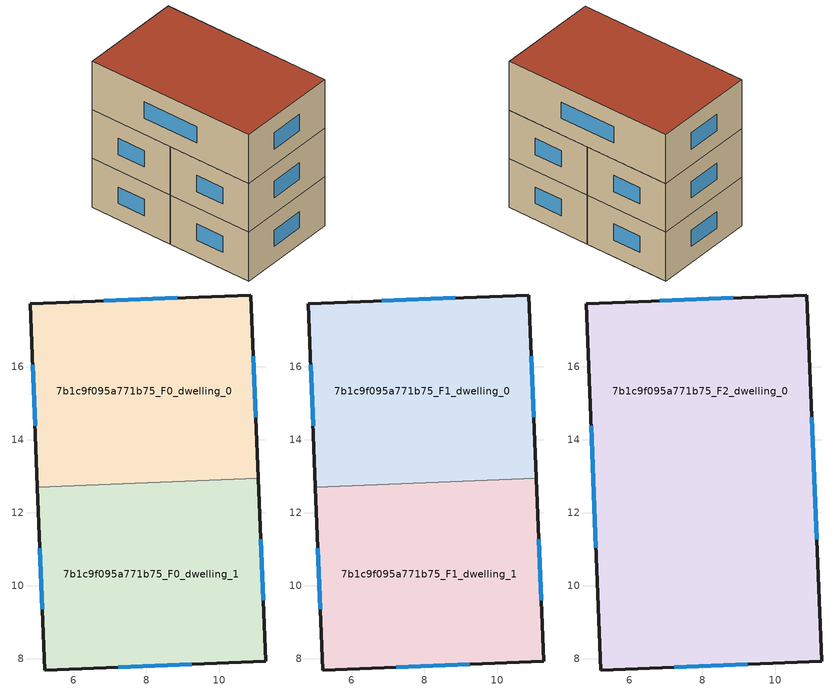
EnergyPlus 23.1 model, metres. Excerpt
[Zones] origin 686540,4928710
7b1c9f095a771b75_F0_dwelling_0
 floor ground (EU_floor_Construction): 10.86,17.97 11.07,12.95 5.01,12.71 4.81,17.74 z0
 wall outside (EU_wall_Construction): 11.07,12.95 10.86,17.97 4.81,17.74 5.01,12.71 z0:3
 wall to 7b1c9f095a771b75_F0_dwelling_1 (EU_wall_Construction): 5.01,12.71 11.07,12.95 z0:3
 window (EU_Window_Construction): 8.85,17.9 6.83,17.81 / 11,14.62 10.93,16.3 / 4.88,16.06 4.94,14.38 z1:2
7b1c9f095a771b75_F0_dwelling_1
 floor ground (EU_floor_Construction): 11.07,12.95 11.27,7.92 5.2,7.68 5.01,12.71 z0
 wall outside (EU_wall_Construction): 5.01,12.71 5.2,7.68 11.27,7.92 11.07,12.95 z0:3
 window (EU_Window_Construction): 11.2,9.6 11.14,11.27 / 7.23,7.76 9.25,7.85 / 5.07,11.03 5.14,9.36 z1:2
7b1c9f095a771b75_F1_dwelling_0
 floor to 7b1c9f095a771b75_F0_dwelling_0 (EU_floor_Construction): 10.86,17.97 11.07,12.95 5.01,12.71 4.81,17.74 z3
 wall outside (EU_wall_Construction): 11.07,12.95 10.86,17.97 4.81,17.74 5.01,12.71 z3:6
 wall to 7b1c9f095a771b75_F1_dwelling_1 (EU_wall_Construction): 5.01,12.71 11.07,12.95 z3:6
 window (EU_Window_Construction): 8.85,17.9 6.83,17.81 / 11,14.62 10.93,16.3 / 4.88,16.06 4.94,14.38 z4:5
7b1c9f095a771b75_F1_dwelling_1
 floor to 7b1c9f095a771b75_F0_dwelling_1 (EU_floor_Construction): 11.07,12.95 11.27,7.92 5.2,7.68 5.01,12.71 z3
 wall outside (EU_wall_Construction): 5.01,12.71 5.2,7.68 11.27,7.92 11.07,12.95 z3:6
 window (EU_Window_Construction): 11.2,9.6 11.14,11.27 / 7.23,7.76 9.25,7.85 / 5.07,11.03 5.14,9.36 z4:5
7b1c9f095a771b75_F2_dwelling_0
 floor to 7b1c9f095a771b75_F1_dwelling_0 (EU_floor_Construction): 10.86,17.97 11.07,12.95 5.01,12.71 4.81,17.73 z6
 floor to 7b1c9f095a771b75_F1_dwelling_1 (EU_floor_Construction): 11.07,12.95 11.27,7.92 5.2,7.68 5.01,12.71 z6
 wall outside (EU_wall_Construction): 10.86,17.97 4.81,17.74 5.2,7.68 11.27,7.92 10.86,17.97 z6:9
 window (EU_Window_Construction): 8.85,17.9 6.83,17.81 / 11.14,11.27 11,14.63 / 7.23,7.76 9.25,7.85 / 4.94,14.39 5.07,11.03 z7:8
 roof outside (EU_roof_Construction): 11.27,7.92 10.86,17.97 4.81,17.74 5.2,7.68 z9
[Building]
EU S2 Campaign: North Axis=0; Terrain=City; Solar Distribution=FullExterior
[Site:Location]
Bologna: Latitude=44.5; Longitude=11.25; Time Zone=1; Elevation=37
[SizingPeriod:WeatherFileDays]
AnnualSizingPeriod: Begin Month=1; Begin Day of Month=1; End Month=12; End Day of Month=31; Day of Week for Start Day=Monday; Use Weather File Daylight Saving Period=No; Use Weather File Rain and Snow Indicators=No
[MATERIAL]
EU_InternalMass_Material: Roughness=MediumRough; Thickness=0.1; Conductivity=1; Density=1800; Specific Heat=900; Thermal Absorptance=0.9; Solar Absorptance=0.7; Visible Absorptance=0.7
[MATERIAL:NOMASS] Roughness=MediumRough; Thermal Absorptance=0.9; Solar Absorptance=0.7; Visible Absorptance=0.7
Name | Thermal Resistance
EU_wall_NoMass | 0.937881
EU_roof_NoMass | 0.548572
EU_floor_NoMass | 0.71348
[WINDOWMATERIAL:SIMPLEGLAZINGSYSTEM]
EU_Window_SimpleGlazing: UFactor=4.25633; Solar Heat Gain Coefficient=0.85; Visible Transmittance=0.85
[CONSTRUCTION]
EU_wall_Construction: EU_wall_NoMass
EU_roof_Construction: EU_roof_NoMass
EU_floor_Construction: EU_floor_NoMass
EU_InternalMass_Construction: EU_InternalMass_Material
EU_Window_Construction: EU_Window_SimpleGlazing
[ZONE] Type=1; Multiplier=1; Ceiling Height=autocalculate; Floor Area=autocalculate; Part of Total Floor Area=Yes
Name | Volume
7b1c9f095a771b75_F0_dwelling_0 | 91.5051
7b1c9f095a771b75_F1_dwelling_0 | 91.5044
7b1c9f095a771b75_F2_dwelling_0 | 182.994
7b1c9f095a771b75_F0_dwelling_1 | 91.4919
7b1c9f095a771b75_F1_dwelling_1 | 91.4927
[INTERNALMASS] Construction=EU_InternalMass_Construction
Name | Zone or ZoneList | Surface Area
7b1c9f095a771b75_F0_dwelling_0_EU_InternalMass | 7b1c9f095a771b75_F0_dwelling_0 | 30.5015
7b1c9f095a771b75_F0_dwelling_1_EU_InternalMass | 7b1c9f095a771b75_F0_dwelling_1 | 30.4972
7b1c9f095a771b75_F1_dwelling_0_EU_InternalMass | 7b1c9f095a771b75_F1_dwelling_0 | 30.5015
7b1c9f095a771b75_F1_dwelling_1_EU_InternalMass | 7b1c9f095a771b75_F1_dwelling_1 | 30.4972
7b1c9f095a771b75_F2_dwelling_0_EU_InternalMass | 7b1c9f095a771b75_F2_dwelling_0 | 60.999
[OTHEREQUIPMENT] Fuel Type=Electricity; Design Level Calculation Method=Watts/Area; Power per Zone Floor Area=1; Fraction Latent=0; Fraction Radiant=0; Fraction Lost=0; Carbon Dioxide Generation Rate=0; EndUse Subcategory=EU_Step8_InternalGains
Name | Zone or ZoneList or Space or SpaceList | Schedule
EU_Step8_InternalGain_7b1c9f095a771b75_F0_dwelling_0_f000 | 7b1c9f095a771b75_F0_dwelling_0 | EU_Step8_GainSchedule_7b1c9f095a771b75_F0_dwelling_0_f000
EU_Step8_InternalGain_7b1c9f095a771b75_F0_dwelling_1_f000 | 7b1c9f095a771b75_F0_dwelling_1 | EU_Step8_GainSchedule_7b1c9f095a771b75_F0_dwelling_1_f000
EU_Step8_InternalGain_7b1c9f095a771b75_F1_dwelling_0_f000 | 7b1c9f095a771b75_F1_dwelling_0 | EU_Step8_GainSchedule_7b1c9f095a771b75_F1_dwelling_0_f000
EU_Step8_InternalGain_7b1c9f095a771b75_F1_dwelling_1_f000 | 7b1c9f095a771b75_F1_dwelling_1 | EU_Step8_GainSchedule_7b1c9f095a771b75_F1_dwelling_1_f000
EU_Step8_InternalGain_7b1c9f095a771b75_F2_dwelling_0_f000 | 7b1c9f095a771b75_F2_dwelling_0 | EU_Step8_GainSchedule_7b1c9f095a771b75_F2_dwelling_0_f000
[ZONEVENTILATION:DESIGNFLOWRATE] Schedule=EU_AlwaysOn; Design Flow Rate Calculation Method=AirChanges/Hour; Air Changes per Hour=0.687892; Ventilation Type=Natural; Fan Pressure Rise=0; Fan Total Efficiency=1; Constant Term Coefficient=1; Temperature Term Coefficient=0; Velocity Term Coefficient=0; Velocity Squared Term Coefficient=0; Minimum Indoor Temperature=-100; Maximum Indoor Temperature=100; Delta Temperature=-100; Minimum Outdoor Temperature=-100; Maximum Outdoor Temperature=100; Maximum Wind Speed=40
Name | Zone or ZoneList or Space or SpaceList
EU_ConstantAir_7b1c9f095a771b75_F0_dwelling_0 | 7b1c9f095a771b75_F0_dwelling_0
EU_ConstantAir_7b1c9f095a771b75_F0_dwelling_1 | 7b1c9f095a771b75_F0_dwelling_1
EU_ConstantAir_7b1c9f095a771b75_F1_dwelling_0 | 7b1c9f095a771b75_F1_dwelling_0
EU_ConstantAir_7b1c9f095a771b75_F1_dwelling_1 | 7b1c9f095a771b75_F1_dwelling_1
EU_ConstantAir_7b1c9f095a771b75_F2_dwelling_0 | 7b1c9f095a771b75_F2_dwelling_0
[HVACTEMPLATE:THERMOSTAT] Constant Heating Setpoint=20; Constant Cooling Setpoint=50
EU_HeatOnly_7b1c9f095a771b75_F0_dwelling_0; EU_HeatOnly_7b1c9f095a771b75_F0_dwelling_1; EU_HeatOnly_7b1c9f095a771b75_F1_dwelling_0; EU_HeatOnly_7b1c9f095a771b75_F1_dwelling_1; EU_HeatOnly_7b1c9f095a771b75_F2_dwelling_0
[HVACTEMPLATE:ZONE:IDEALLOADSAIRSYSTEM] System Availability Schedule=EU_AlwaysOn; Maximum Heating Supply Air Temperature=50; Minimum Cooling Supply Air Temperature=13; Maximum Heating Supply Air Humidity Ratio=0.0156; Minimum Cooling Supply Air Humidity Ratio=0.0077; Heating Limit=NoLimit; Cooling Limit=NoLimit; Heating Availability Schedule=EU_AlwaysOn; Cooling Availability Schedule=EU_CoolingOff; Dehumidification Control Type=ConstantSensibleHeatRatio; Cooling Sensible Heat Ratio=0.7; Dehumidification Setpoint=60; Humidification Control Type=None; Humidification Setpoint=30; Outdoor Air Method=None; Outdoor Air Flow Rate per Person=0.00944; Outdoor Air Flow Rate per Zone Floor Area=0; Outdoor Air Flow Rate per Zone=0; Demand Controlled Ventilation Type=None; Outdoor Air Economizer Type=NoEconomizer; Heat Recovery Type=None; Sensible Heat Recovery Effectiveness=0.7; Latent Heat Recovery Effectiveness=0.65
Name | Template Thermostat
7b1c9f095a771b75_F0_dwelling_0 | EU_HeatOnly_7b1c9f095a771b75_F0_dwelling_0
7b1c9f095a771b75_F0_dwelling_1 | EU_HeatOnly_7b1c9f095a771b75_F0_dwelling_1
7b1c9f095a771b75_F1_dwelling_0 | EU_HeatOnly_7b1c9f095a771b75_F1_dwelling_0
7b1c9f095a771b75_F1_dwelling_1 | EU_HeatOnly_7b1c9f095a771b75_F1_dwelling_1
7b1c9f095a771b75_F2_dwelling_0 | EU_HeatOnly_7b1c9f095a771b75_F2_dwelling_0
[SIZING:ZONE] Zone Cooling Design Supply Air Temperature Input Method=SupplyAirTemperature; Zone Cooling Design Supply Air Temperature=13; Zone Heating Design Supply Air Temperature Input Method=SupplyAirTemperature; Zone Heating Design Supply Air Temperature=50; Zone Cooling Design Supply Air Humidity Ratio=0.008; Zone Heating Design Supply Air Humidity Ratio=0.008; Cooling Design Air Flow Method=DesignDay; Cooling Design Air Flow Rate=0; Cooling Minimum Air Flow per Zone Floor Area=0.000762; Cooling Minimum Air Flow=0; Cooling Minimum Air Flow Fraction=0.2; Heating Design Air Flow Method=DesignDay; Heating Design Air Flow Rate=0; Heating Maximum Air Flow per Zone Floor Area=0.002032; Heating Maximum Air Flow=0.141576; Heating Maximum Air Flow Fraction=0.3; Account for Dedicated Outdoor Air System=No; Dedicated Outdoor Air System Control Strategy=NeutralSupplyAir; Dedicated Outdoor Air Low Setpoint Temperature for Design=autosize; Dedicated Outdoor Air High Setpoint Temperature for Design=autosize; Zone Load Sizing Method=Sensible Load Only No Latent Load; Zone Latent Cooling Design Supply Air Humidity Ratio Input Method=HumidityRatioDifference; Zone Cooling Design Supply Air Humidity Ratio Difference=0.005; Zone Latent Heating Design Supply Air Humidity Ratio Input Method=HumidityRatioDifference; Zone Humidification Design Supply Air Humidity Ratio Difference=0.005
7b1c9f095a771b75_F0_dwelling_0; 7b1c9f095a771b75_F0_dwelling_1; 7b1c9f095a771b75_F1_dwelling_0; 7b1c9f095a771b75_F1_dwelling_1; 7b1c9f095a771b75_F2_dwelling_0
[SCHEDULE:CONSTANT]
Name | Hourly Value
EU_AlwaysOn | 1
EU_CoolingOff | 0
[SCHEDULE:FILE] Column Number=1; Rows to Skip at Top=0; Number of Hours of Data=8760; Column Separator=Comma; Interpolate to Timestep=No; Minutes per Item=60; Adjust Schedule for Daylight Savings=Yes
Name | File
EU_Step8_GainSchedule_7b1c9f095a771b75_F0_dwelling_0_f000 | ../../schedules/7b1c9f095a771b75/7b1c9f095a771b75_F0_dwelling_0_f000_gain.csv
EU_Step8_GainSchedule_7b1c9f095a771b75_F0_dwelling_1_f000 | ../../schedules/7b1c9f095a771b75/7b1c9f095a771b75_F0_dwelling_1_f000_gain.csv
EU_Step8_GainSchedule_7b1c9f095a771b75_F1_dwelling_0_f000 | ../../schedules/7b1c9f095a771b75/7b1c9f095a771b75_F1_dwelling_0_f000_gain.csv
EU_Step8_GainSchedule_7b1c9f095a771b75_F1_dwelling_1_f000 | ../../schedules/7b1c9f095a771b75/7b1c9f095a771b75_F1_dwelling_1_f000_gain.csv
EU_Step8_GainSchedule_7b1c9f095a771b75_F2_dwelling_0_f000 | ../../schedules/7b1c9f095a771b75/7b1c9f095a771b75_F2_dwelling_0_f000_gain.csv
